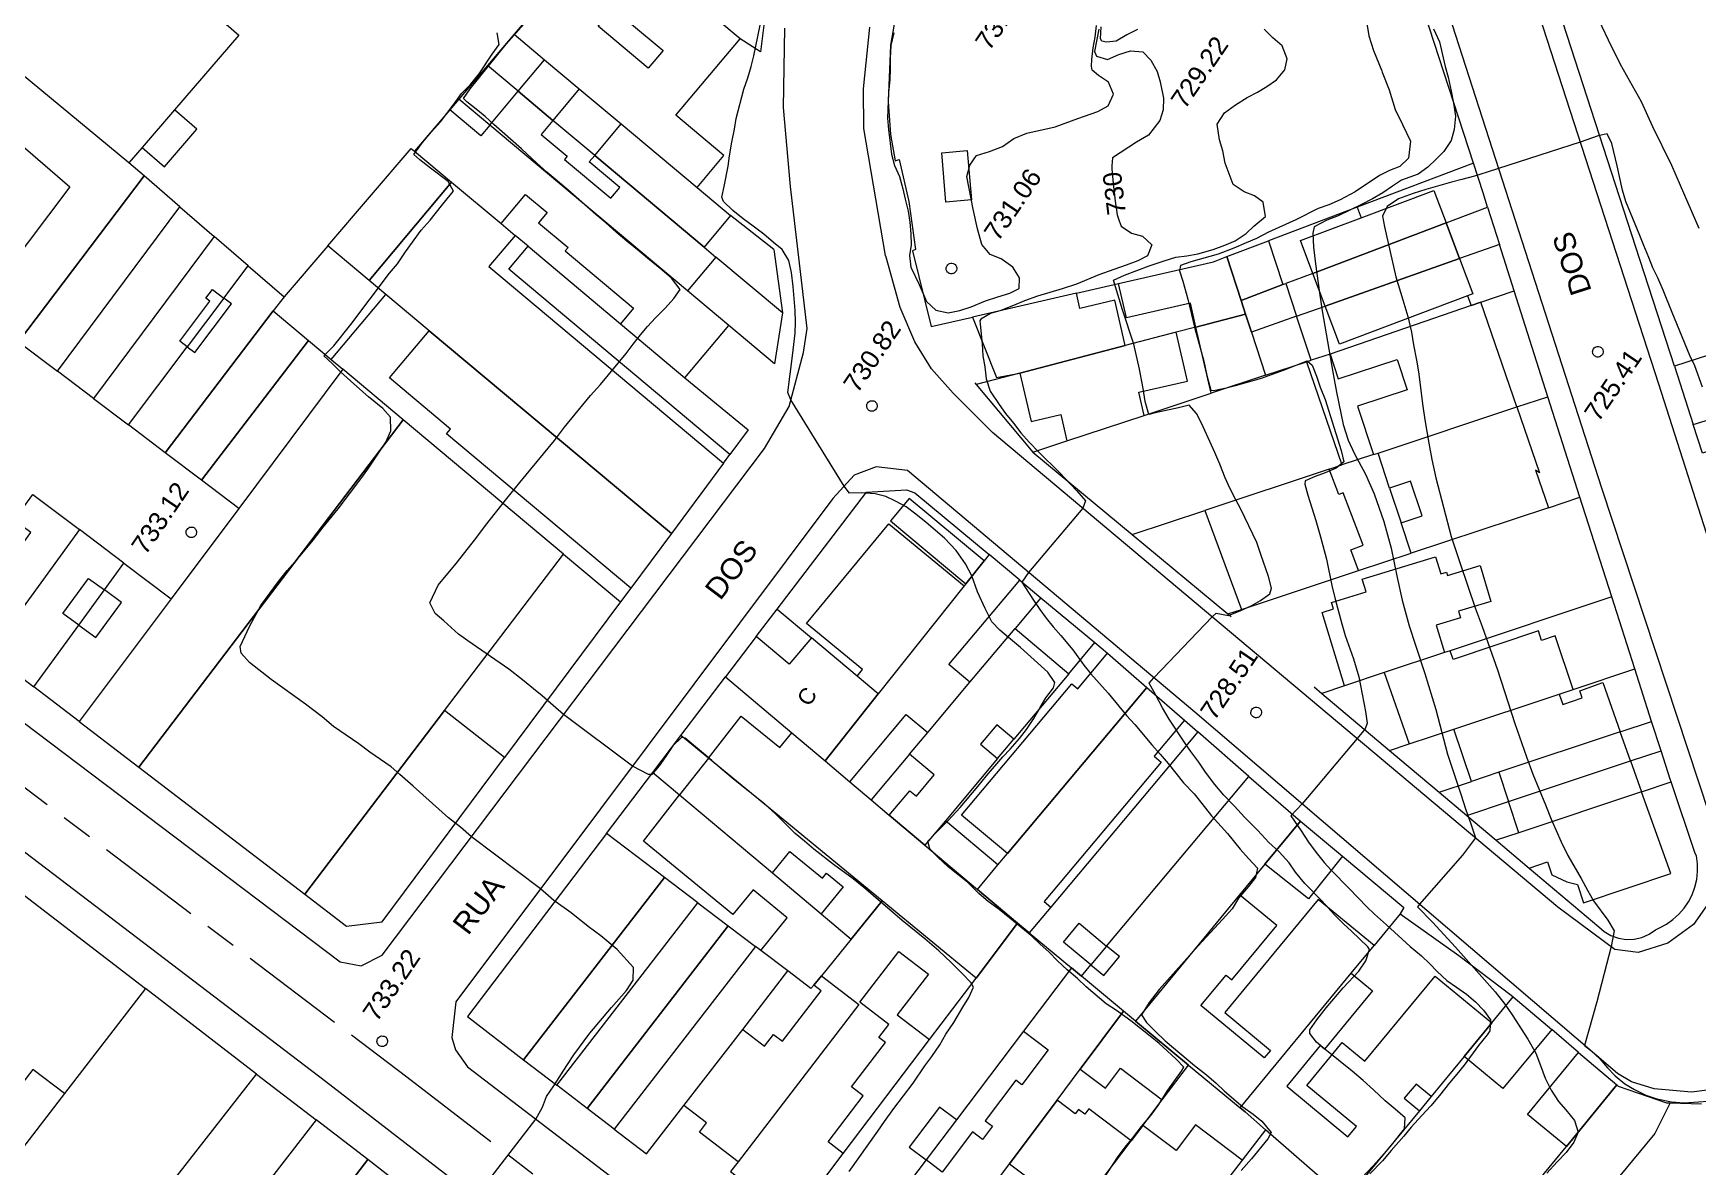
# Model space of a CAD drawing. Header units: metres. Extents: x 7 to 327053, y 40 to 7393807.
# Drawn here: x 326261 to 326418.1, y 7392474.7 to 7392581.7 of the extents above; entities that cross this region are included whole.
import ezdxf
from ezdxf.enums import TextEntityAlignment as Align

# ---------------------------------------------------------------- set-up
doc = ezdxf.new("R2010")
doc.units = ezdxf.units.M
doc.linetypes.add('T09', pattern=[17, 10, -2, 3, -2])
doc.layers.get('0').update_dxf_attribs({"lineweight": 18})
for name, color, linetype, lineweight in [('100_SIST_VIARIO_MEIO_FIO', 1, 'Continuous', 18), ('160_P_SIMP_ASF_TOP', 7, 'Continuous', 18), ('206_MURO_E_MURO_ARRIMO', 7, 'Continuous', 18), ('214_PROJ_BEIRAL_EDIF', 10, 'Continuous', 18), ('228_CONST_FUND_RUINA_E_TOP', 10, 'Continuous', 18), ('508_LM_SETOR_FISCAL', 136, 'T09', 18), ('600_CURVA_MESTRA', 14, 'Continuous', 18), ('602_CURVA_MESTRA_TOP', 24, 'Continuous', 18), ('604_CURVA_INTERM', 7, 'Continuous', 18), ('606_PTO_COTADO', 7, 'Continuous', 18), ('608_PTO_COTADO_INTERVIA', 1, 'Continuous', 18), ('624_SEGM_CURVA_MESTRA', 14, 'Continuous', 18), ('626_SEGM_CURVA_INTERM', 7, 'Continuous', 18)]:
    doc.layers.add(name, color=color, linetype=linetype, lineweight=lineweight)
doc.styles.add('Style-Arial', font='arial.ttf', dxfattribs={"height": 1.75})

# ---------------------------------------------------------------- blocks, each defined once
blk = doc.blocks.new('SP09')
at = {"color": 0, "linetype": 'Continuous'}
blk.add_lwpolyline([(-0.03, -0.51), (-0.14, -0.49), (-0.24, -0.46), (-0.31, -0.42), (-0.35, -0.39), (-0.42, -0.31), (-0.47, -0.24), (-0.51, -0.15), (-0.52, -0.09), (-0.52, 0.03), (-0.51, 0.11), (-0.48, 0.2), (-0.44, 0.27), (-0.4, 0.33), (-0.32, 0.39), (-0.23, 0.44), (-0.15, 0.48), (-0.1, 0.48), (-0.03, 0.48), (0.08, 0.48), (0.19, 0.44), (0.27, 0.4), (0.35, 0.32), (0.41, 0.23), (0.46, 0.11), (0.48, 0.03), (0.48, -0.03), (0.47, -0.08), (0.44, -0.21), (0.38, -0.3), (0.31, -0.38), (0.23, -0.44), (0.1, -0.49), (0.02, -0.51)], close=True, dxfattribs=at)
blk = doc.blocks.new('SP10')
at = {"color": 0, "linetype": 'Continuous'}
blk.add_lwpolyline([(-0.03, -0.51), (-0.14, -0.49), (-0.24, -0.46), (-0.31, -0.42), (-0.35, -0.39), (-0.42, -0.31), (-0.47, -0.24), (-0.51, -0.15), (-0.52, -0.09), (-0.52, 0.03), (-0.51, 0.11), (-0.48, 0.2), (-0.44, 0.27), (-0.4, 0.33), (-0.32, 0.39), (-0.23, 0.44), (-0.15, 0.48), (-0.1, 0.48), (-0.03, 0.48), (0.08, 0.48), (0.19, 0.44), (0.27, 0.4), (0.35, 0.32), (0.41, 0.23), (0.46, 0.11), (0.48, 0.03), (0.48, -0.03), (0.47, -0.08), (0.44, -0.21), (0.38, -0.3), (0.31, -0.38), (0.23, -0.44), (0.1, -0.49), (0.02, -0.51)], close=True, dxfattribs=at)

msp = doc.modelspace()

# ---------------------------------------------------------------- linework, layer by layer
at = {"layer": '100_SIST_VIARIO_MEIO_FIO', "flags": 128}
for points in [[(326270.731, 7392714.366), (326289.707, 7392697.977), (326355.199, 7392642.517), (326360.487, 7392639.902), (326370.175, 7392637.58), (326376.064, 7392635.539), (326379.928, 7392633.24), (326383.471, 7392630.473), (326386.335, 7392627.519), (326388.677, 7392624.594), (326390.414, 7392621.538), (326392.234, 7392617.115), (326414.435, 7392548.619), (326431.699, 7392494.632)], [(326391.2, 7392594.126), (326409.052, 7392538.82), (326420.223, 7392504.972)], [(326180.391, 7392577.835), (326245.743, 7392527.511), (326289.984, 7392494.089), (326291.98, 7392493.705), (326293.952, 7392494.704), (326330.037, 7392542.521), (326332.361, 7392546.5), (326333.727, 7392551.569), (326334.087, 7392553.858), (326332.501, 7392567.231), (326331.828, 7392574.687), (326331.969, 7392582.174)], [(326419.437, 7392500.031), (326417.723, 7392497.598), (326415.323, 7392495.841), (326412.507, 7392494.954), (326410.318, 7392495.257), (326404.934, 7392499.238), (326351.578, 7392544.04), (326347.861, 7392547.738), (326345.824, 7392550.052), (326344.242, 7392552.594), (326342.861, 7392555.814), (326341.526, 7392560.566), (326341.48, 7392560.733), (326339.431, 7392572.721), (326339.407, 7392576.467), (326339.977, 7392582.286)], [(326175.022, 7392569.72), (326211.858, 7392541.307), (326212.128, 7392539.993), (326211.723, 7392538.451), (326179.279, 7392496.436), (326176.94, 7392494.391), (326174.877, 7392494.062), (326168.392, 7392498.615), (326166.547, 7392496.214), (326176.829, 7392489.691), (326214.1, 7392537.16), (326214.752, 7392537.658), (326216.682, 7392537.58), (326288.604, 7392482.804), (326382.906, 7392409.947), (326414.885, 7392384.516), (326453.135, 7392353.816), (326453.983, 7392352.58), (326455.082, 7392349.603), (326454.68, 7392346.912), (326444.199, 7392324.985)], [(326421.26, 7392482.25), (326417.555, 7392481.777), (326414.028, 7392482.091), (326411.884, 7392482.753), (326410.565, 7392483.555), (326370.674, 7392517.625), (326343.535, 7392540.433), (326340.601, 7392540.788), (326338.522, 7392539.992), (326336.49, 7392537.801), (326314.556, 7392508.511), (326300.925, 7392490.314), (326300.528, 7392486.953), (326300.896, 7392485.776), (326302.015, 7392484.176), (326364.835, 7392436.133), (326408.197, 7392402.649), (326441.582, 7392375.844)]]:
    msp.add_lwpolyline(points, dxfattribs=at)
at = {"layer": '206_MURO_E_MURO_ARRIMO'}
for p, q in [((326396.961, 7392569.437), (326389.553, 7392592.201)), ((326412.304, 7392561.514), (326402.975, 7392590.224)), ((326342.91, 7392586.144), (326341.933, 7392580.597)), ((326341.933, 7392580.597), (326341.715, 7392575.271)), ((326341.715, 7392575.271), (326341.948, 7392572.146)), ((326341.948, 7392572.146), (326342.373, 7392569.683)), ((326342.373, 7392569.683), (326342.768, 7392569.788)), ((326342.768, 7392569.788), (326343.682, 7392565.829)), ((326343.682, 7392565.829), (326344.309, 7392561.296)), ((326330.926, 7392561.312), (326331.756, 7392555.325)), ((326344.309, 7392561.296), (326344.019, 7392561.188)), ((326415.924, 7392550.295), (326412.304, 7392561.514)), ((326344.019, 7392561.188), (326345.766, 7392554.023)), ((326403.983, 7392547.406), (326400.804, 7392557.411)), ((326331.756, 7392555.325), (326331.001, 7392550.519)), ((326349.886, 7392548.72), (326350.025, 7392548.554)), ((326350.025, 7392548.554), (326355.388, 7392542.174)), ((326406.997, 7392537.919), (326403.983, 7392547.406)), ((326328.492, 7392544.299), (326326.77, 7392541.965)), ((326355.388, 7392542.174), (326364.748, 7392534.41)), ((326331.253, 7392527.361), (326339.678, 7392538.393)), ((326339.678, 7392538.393), (326343.449, 7392538.625)), ((326343.449, 7392538.625), (326344.252, 7392538.351)), ((326344.252, 7392538.351), (326351.251, 7392532.518)), ((326410.011, 7392528.522), (326406.997, 7392537.919)), ((326364.748, 7392534.41), (326373.782, 7392526.916)), ((326354.139, 7392530.111), (326356.14, 7392528.443)), ((326317.418, 7392529.34), (326316.454, 7392528.046)), ((326356.14, 7392528.443), (326361.231, 7392524.2)), ((326412.19, 7392521.73), (326410.011, 7392528.522)), ((326373.782, 7392526.916), (326374.094, 7392526.657)), ((326361.231, 7392524.2), (326362.434, 7392523.197)), ((326322.153, 7392515.448), (326326.364, 7392520.961)), ((326413.78, 7392516.771), (326412.19, 7392521.73)), ((326381.919, 7392520.016), (326382.645, 7392519.405)), ((326382.645, 7392519.405), (326389.042, 7392514.019)), ((326369.676, 7392516.891), (326370.954, 7392515.779)), ((326414.669, 7392514.002), (326413.78, 7392516.771)), ((326319.509, 7392511.951), (326322.153, 7392515.448)), ((326389.042, 7392514.019), (326393.713, 7392510.086)), ((326415.53, 7392511.317), (326414.669, 7392514.002)), ((326315.146, 7392506.18), (326319.509, 7392511.951)), ((326415.62, 7392511.051), (326415.53, 7392511.317)), ((326417.904, 7392504.29), (326415.62, 7392511.051)), ((326393.713, 7392510.086), (326396.322, 7392507.89)), ((326396.322, 7392507.89), (326399.103, 7392505.549)), ((326384.591, 7392504.042), (326390.386, 7392499.198)), ((326418.006, 7392504.082), (326417.904, 7392504.29)), ((326418.109, 7392503.34), (326418.006, 7392504.082)), ((326418.119, 7392502.591), (326418.109, 7392503.34)), ((326402.209, 7392502.933), (326408.791, 7392497.392)), ((326417.865, 7392501.117), (326418.038, 7392501.846)), ((326418.038, 7392501.846), (326418.119, 7392502.591)), ((326417.258, 7392499.751), (326417.604, 7392500.415)), ((326417.604, 7392500.415), (326417.865, 7392501.117)), ((326390.386, 7392499.198), (326390.053, 7392498.617)), ((326390.053, 7392498.617), (326395.596, 7392494.692)), ((326415.789, 7392498.066), (326416.344, 7392498.568)), ((326416.344, 7392498.568), (326416.836, 7392499.133)), ((326416.836, 7392499.133), (326417.258, 7392499.751)), ((326408.791, 7392497.392), (326409.295, 7392496.951)), ((326409.295, 7392496.951), (326409.937, 7392496.568)), ((326413.54, 7392496.688), (326414.154, 7392497.114)), ((326414.154, 7392497.114), (326414.522, 7392497.274)), ((326414.522, 7392497.274), (326415.179, 7392497.633)), ((326415.179, 7392497.633), (326415.789, 7392498.066)), ((326409.937, 7392496.568), (326410.641, 7392496.312)), ((326410.641, 7392496.312), (326411.379, 7392496.195)), ((326411.379, 7392496.195), (326412.127, 7392496.22)), ((326412.127, 7392496.22), (326412.856, 7392496.387)), ((326412.856, 7392496.387), (326413.54, 7392496.688)), ((326395.596, 7392494.692), (326400.535, 7392490.923)), ((326400.535, 7392490.923), (326400.724, 7392490.762)), ((326282.114, 7392483.494), (326287.732, 7392479.178)), ((326415.525, 7392480.77), (326418.49, 7392480.685))]:
    msp.add_line(p, q, dxfattribs=at)
at = {"layer": '206_MURO_E_MURO_ARRIMO', "flags": 128}
for points in [[(326306.424, 7392581.615), (326303.904, 7392578.66)], [(326303.904, 7392578.66), (326301.2, 7392575.487)], [(326306.799, 7392576.234), (326303.904, 7392578.66)], [(326301.2, 7392575.487), (326300.338, 7392574.477)], [(326304.122, 7392573.039), (326301.2, 7392575.487)], [(326314.024, 7392570.181), (326310.075, 7392573.49)], [(326330.926, 7392561.312), (326326.84, 7392564.509)], [(326385.985, 7392565.284), (326377.611, 7392562.116)], [(326307.726, 7392561.608), (326316.449, 7392554.3)], [(326331.756, 7392555.325), (326325.469, 7392560.592)], [(326381.792, 7392559.049), (326379.243, 7392558.085)], [(326279.01, 7392556.709), (326275.559, 7392552.114)], [(326359.48, 7392557.176), (326363.457, 7392558.09)], [(326380.259, 7392555.012), (326382.96, 7392555.964)], [(326331.001, 7392550.519), (326326.682, 7392554.138)], [(326345.766, 7392554.023), (326349.664, 7392554.919)], [(326370.763, 7392553.976), (326368.914, 7392553.493)], [(326381.199, 7392550.701), (326384.539, 7392540.965)], [(326383.435, 7392551.439), (326381.635, 7392550.845)], [(326322.541, 7392549.196), (326328.492, 7392544.299)], [(326354.162, 7392549.635), (326350.025, 7392548.554)], [(326365.892, 7392545.644), (326372.2, 7392547.728)], [(326401.072, 7392546.442), (326403.983, 7392547.406)], [(326355.388, 7392542.174), (326358.584, 7392543.23)], [(326383.354, 7392540.573), (326384.539, 7392540.965)], [(326387.538, 7392541.959), (326384.539, 7392540.965)], [(326389.048, 7392538.792), (326390.139, 7392535.498)], [(326404.037, 7392536.938), (326406.997, 7392537.919)], [(326364.748, 7392534.41), (326371.616, 7392536.685)], [(326386.126, 7392531.005), (326391.083, 7392532.647)], [(326265.32, 7392525.861), (326267.742, 7392529.182)], [(326356.14, 7392528.443), (326353.696, 7392525.53)], [(326410.011, 7392528.522), (326394.759, 7392523.441)], [(326373.782, 7392526.916), (326375.059, 7392527.339)], [(326358.771, 7392521.27), (326361.231, 7392524.2)], [(326406.363, 7392519.789), (326412.19, 7392521.73)], [(326384.777, 7392520.115), (326382.645, 7392519.405)], [(326410.812, 7392515.782), (326413.78, 7392516.771)], [(326324.75, 7392513.312), (326322.153, 7392515.448)], [(326352.051, 7392513.263), (326353.591, 7392515.097)], [(326389.042, 7392514.019), (326390.907, 7392514.64)], [(326343.745, 7392513.673), (326340.125, 7392509.359)], [(326411.791, 7392513.044), (326414.669, 7392514.002)], [(326319.509, 7392511.951), (326322.033, 7392509.83)], [(326393.713, 7392510.086), (326396.767, 7392511.103)], [(326412.834, 7392510.123), (326415.62, 7392511.051)], [(326396.322, 7392507.89), (326400.273, 7392509.207)], [(326390.053, 7392498.617), (326387.589, 7392495.63)], [(326362.342, 7392495.569), (326360.863, 7392493.807)], [(326348.158, 7392479.165), (326345.294, 7392475.379)], [(326365.76, 7392478.646), (326364.651, 7392477.18)]]:
    msp.add_lwpolyline(points, dxfattribs=at)
at = {"layer": '214_PROJ_BEIRAL_EDIF', "flags": 128}
for points in [[(326330.046, 7392582.976), (326329.67, 7392579.945), (326327.736, 7392581.197), (326321.052, 7392586.798), (326315.096, 7392591.788), (326318.686, 7392595.999), (326328.63, 7392587.667), (326326.905, 7392585.608)], [(326306.424, 7392581.615), (326309.293, 7392579.211), (326312.569, 7392576.466), (326316.518, 7392573.158), (326323.682, 7392567.155), (326326.219, 7392570.184), (326321.689, 7392573.98), (326327.736, 7392581.197), (326321.052, 7392586.798), (326317.505, 7392582.565), (326320.468, 7392580.082), (326319.065, 7392578.408), (326314.341, 7392582.366), (326318.299, 7392587.09), (326314.094, 7392590.613), (326309.701, 7392585.46)], [(326270.055, 7392569.476), (326257.06, 7392580.217), (326229.578, 7392544.142), (326235.262, 7392539.781), (326240.856, 7392547.313), (326239.355, 7392548.607), (326257.964, 7392572.83), (326264.468, 7392567.222), (326240.666, 7392535.635), (326244.435, 7392532.743), (326259.626, 7392552.603), (326271.491, 7392568.238)], [(326309.293, 7392579.211), (326312.569, 7392576.466), (326310.075, 7392573.49), (326306.799, 7392576.234)], [(326314.024, 7392570.181), (326324.347, 7392561.533), (326325.469, 7392560.592), (326322.792, 7392557.397), (326304.122, 7392573.039), (326306.799, 7392576.234), (326310.075, 7392573.49), (326308.964, 7392572.163), (326311.422, 7392570.103), (326311.162, 7392569.793), (326315.534, 7392566.13), (326316.385, 7392567.145), (326313.503, 7392569.559)], [(326274.364, 7392574.474), (326271.293, 7392570.912), (326273.407, 7392569.089), (326276.478, 7392572.651)], [(326300.338, 7392574.477), (326297.017, 7392570.581), (326300.508, 7392567.656), (326305.18, 7392563.742), (326307.493, 7392566.502), (326309.536, 7392564.791), (326308.729, 7392563.827), (326311.503, 7392561.503), (326311.222, 7392561.167), (326317.674, 7392555.762), (326316.449, 7392554.3), (326322.541, 7392549.196), (326326.682, 7392554.138), (326322.792, 7392557.397), (326304.122, 7392573.039), (326303.269, 7392572.021)], [(326316.518, 7392573.158), (326323.682, 7392567.155), (326326.84, 7392564.509), (326324.347, 7392561.533), (326314.024, 7392570.181)], [(326288.831, 7392561.659), (326296.712, 7392570.836), (326297.017, 7392570.581), (326300.508, 7392567.656), (326292.74, 7392558.384)], [(326346.771, 7392570.426), (326349.177, 7392570.636), (326349.582, 7392565.991), (326347.176, 7392565.781)], [(326394.377, 7392563.811), (326398.299, 7392565.295), (326397.871, 7392566.642), (326396.961, 7392569.437), (326385.985, 7392565.284), (326386.356, 7392564.298), (326393.216, 7392566.879)], [(326271.491, 7392568.238), (326259.626, 7392552.603), (326263.323, 7392549.806), (326274.877, 7392565.318)], [(326298.404, 7392553.639), (326294.314, 7392557.066), (326292.74, 7392558.384), (326300.508, 7392567.656), (326305.18, 7392563.742), (326306.507, 7392562.63), (326304.041, 7392559.687), (326326.168, 7392541.148), (326321.257, 7392534.492)], [(326386.356, 7392564.298), (326393.216, 7392566.879), (326394.377, 7392563.811), (326381.792, 7392559.049), (326380.623, 7392562.14)], [(326263.323, 7392549.806), (326274.877, 7392565.318), (326278.105, 7392562.533), (326266.73, 7392547.228)], [(326395.654, 7392560.437), (326394.377, 7392563.811), (326398.299, 7392565.295), (326399.421, 7392561.764)], [(326381.792, 7392559.049), (326394.377, 7392563.811), (326395.654, 7392560.437), (326382.96, 7392555.964)], [(326275.559, 7392552.114), (326274.858, 7392552.641), (326277.695, 7392556.416), (326277.319, 7392556.699), (326277.934, 7392557.518), (326279.01, 7392556.709), (326281.309, 7392559.769), (326278.105, 7392562.533), (326266.73, 7392547.228), (326270.018, 7392544.74)], [(326292.74, 7392558.384), (326288.831, 7392561.659), (326284.703, 7392556.841), (326283.685, 7392555.506), (326286.997, 7392552.727), (326289.16, 7392550.914), (326294.314, 7392557.066)], [(326307.726, 7392561.608), (326306.507, 7392562.63), (326304.041, 7392559.687), (326326.168, 7392541.148), (326326.77, 7392541.965), (326305.911, 7392559.442)], [(326375.039, 7392556.494), (326373.687, 7392560.631), (326377.611, 7392562.116), (326378.976, 7392557.984)], [(326395.654, 7392560.437), (326396.906, 7392557.127), (326396.385, 7392556.929), (326396.732, 7392556.011), (326397.667, 7392556.333), (326400.804, 7392557.411), (326399.421, 7392561.764)], [(326275.559, 7392552.114), (326276.289, 7392551.566), (326279.74, 7392556.16), (326279.01, 7392556.709), (326281.309, 7392559.769), (326284.703, 7392556.841), (326283.685, 7392555.506), (326273.486, 7392542.117), (326270.018, 7392544.74)], [(326363.457, 7392558.09), (326372.412, 7392560.149), (326373.687, 7392560.631), (326375.039, 7392556.494), (326375.461, 7392555.204), (326370.763, 7392553.976), (326370.241, 7392556.248), (326364.2, 7392554.859)], [(326396.385, 7392556.929), (326384.322, 7392552.365), (326382.96, 7392555.964), (326395.654, 7392560.437), (326396.906, 7392557.127)], [(326354.162, 7392549.635), (326364.088, 7392552.231), (326363.105, 7392556.507), (326359.808, 7392555.749), (326359.48, 7392557.176), (326349.664, 7392554.919), (326351.936, 7392549.233)], [(326378.976, 7392557.984), (326379.243, 7392558.085), (326380.259, 7392555.012), (326376.013, 7392553.515), (326375.461, 7392555.204), (326375.039, 7392556.494)], [(326273.486, 7392542.117), (326283.685, 7392555.506), (326286.997, 7392552.727), (326276.895, 7392539.537)], [(326372.2, 7392547.728), (326370.763, 7392553.976), (326375.461, 7392555.204), (326376.013, 7392553.515), (326377.349, 7392549.429)], [(326381.635, 7392550.845), (326380.259, 7392555.012), (326376.013, 7392553.515), (326377.349, 7392549.429), (326381.199, 7392550.701)], [(326397.667, 7392556.333), (326396.732, 7392556.011), (326383.435, 7392551.439), (326384.208, 7392549.098), (326389.764, 7392550.933), (326390.711, 7392548.069), (326386.03, 7392546.522), (326387.538, 7392541.959), (326387.953, 7392542.096), (326401.072, 7392546.442)], [(326429.225, 7392548.323), (326436.62, 7392550.593), (326435.098, 7392555.307), (326425.924, 7392552.346), (326425.58, 7392553.412), (326415.924, 7392550.295), (326417.702, 7392544.785)], [(326298.404, 7392553.639), (326321.257, 7392534.492), (326317.418, 7392529.34), (326300.035, 7392543.903), (326300.42, 7392544.362), (326294.668, 7392549.181)], [(326368.914, 7392553.493), (326364.088, 7392552.231), (326354.162, 7392549.635), (326355.211, 7392545.072), (326358.012, 7392545.716), (326358.584, 7392543.23), (326365.892, 7392545.644), (326365.388, 7392547.837), (326369.972, 7392548.891)], [(326289.16, 7392550.914), (326290.249, 7392550.002), (326280.426, 7392536.866), (326276.895, 7392539.537), (326286.997, 7392552.727)], [(326429.225, 7392548.323), (326430.026, 7392545.84), (326438.614, 7392548.612), (326437.852, 7392550.971), (326440.856, 7392551.893), (326441.823, 7392548.919), (326442.769, 7392546.009), (326422.981, 7392539.934), (326421.935, 7392543.177), (326418.571, 7392542.091), (326417.702, 7392544.785)], [(326270.979, 7392512.456), (326295.946, 7392545.229), (326290.249, 7392550.002), (326280.426, 7392536.866), (326274.053, 7392528.338), (326265.351, 7392516.757)], [(326390.139, 7392535.498), (326392.119, 7392536.154), (326391.028, 7392539.448), (326389.048, 7392538.792), (326387.953, 7392542.096), (326401.072, 7392546.442), (326403.207, 7392540.237), (326402.817, 7392540.483), (326404.037, 7392536.938), (326391.083, 7392532.647)], [(326311.087, 7392532.544), (326295.946, 7392545.229), (326270.979, 7392512.456), (326286.655, 7392500.474), (326299.845, 7392517.787)], [(326386.126, 7392531.005), (326385.388, 7392532.955), (326386.545, 7392533.393), (326384.676, 7392538.333), (326384.261, 7392538.176), (326383.354, 7392540.573), (326371.616, 7392536.685), (326375.059, 7392527.339)], [(326259.235, 7392535.758), (326260.996, 7392538.172), (326265.387, 7392534.864), (326256.895, 7392523.22), (326252.526, 7392526.559), (326256.824, 7392532.452), (326258.402, 7392531.301), (326260.813, 7392534.607)], [(326349.059, 7392529.76), (326350.775, 7392531.918), (326343.692, 7392537.805), (326341.931, 7392535.686)], [(326267.742, 7392529.182), (326269.582, 7392531.705), (326265.387, 7392534.864), (326256.895, 7392523.22), (326261.068, 7392520.031), (326265.32, 7392525.861), (326263.831, 7392526.947), (326266.253, 7392530.268)], [(326340.789, 7392519.358), (326338.785, 7392521.04), (326339.293, 7392521.654), (326334.005, 7392526.022), (326341.773, 7392535.426), (326348.89, 7392529.547)], [(326267.742, 7392529.182), (326269.582, 7392531.705), (326274.053, 7392528.338), (326265.351, 7392516.757), (326261.068, 7392520.031), (326265.32, 7392525.861), (326266.941, 7392524.678), (326269.364, 7392528)], [(326311.087, 7392532.544), (326316.454, 7392528.046), (326305.505, 7392513.35), (326299.845, 7392517.787)], [(326350.775, 7392531.918), (326349.059, 7392529.76), (326348.89, 7392529.547), (326340.789, 7392519.358), (326335.763, 7392513.037), (326338.091, 7392511.074), (326343.422, 7392517.427), (326345.46, 7392515.716), (326349.439, 7392520.458), (326347.444, 7392522.133), (326354.139, 7392530.111), (326351.251, 7392532.518)], [(326394.217, 7392523.26), (326388.537, 7392521.368), (326384.777, 7392520.115), (326382.673, 7392527.057), (326383.749, 7392527.383), (326383.566, 7392527.987), (326386.845, 7392528.981), (326386.473, 7392530.206), (326393.39, 7392532.303), (326393.877, 7392530.694), (326394.413, 7392530.857), (326394.511, 7392530.534), (326397.586, 7392531.467), (326398.61, 7392528.087), (326395.561, 7392527.163), (326395.748, 7392526.543), (326393.434, 7392525.842)], [(326334.485, 7392524.648), (326332.383, 7392522.155), (326329.276, 7392524.774), (326331.253, 7392527.361)], [(326352.051, 7392513.263), (326347.116, 7392507.381), (326345.191, 7392505.088), (326341.825, 7392507.926), (326343.76, 7392510.231), (326344.379, 7392509.712), (326346.067, 7392511.724), (326343.745, 7392513.673), (326345.46, 7392515.716), (326349.439, 7392520.458), (326353.696, 7392525.53), (326358.771, 7392521.27), (326353.591, 7392515.097), (326351.967, 7392516.46), (326350.427, 7392514.626)], [(326394.759, 7392523.441), (326394.217, 7392523.26), (326388.537, 7392521.368), (326390.907, 7392514.64), (326395.121, 7392516.044), (326405.057, 7392519.354), (326406.363, 7392519.789), (326404.678, 7392524.847), (326403.389, 7392524.418), (326403.094, 7392525.302), (326395.034, 7392522.617)], [(326352.979, 7392504.306), (326348.656, 7392507.934), (326359.053, 7392520.324), (326359.623, 7392519.846), (326362.434, 7392523.197), (326366.131, 7392519.978)], [(326352.07, 7392503.223), (326352.979, 7392504.306), (326366.131, 7392519.978), (326369.676, 7392516.891), (326366.818, 7392513.486), (326367.485, 7392512.925), (326356.441, 7392499.765), (326357.071, 7392499.237), (326355.032, 7392496.807), (326353.93, 7392497.721), (326350.136, 7392500.919)], [(326410.812, 7392515.782), (326399.354, 7392511.965), (326396.767, 7392511.103), (326395.121, 7392516.044), (326405.057, 7392519.354), (326405.386, 7392518.368), (326407.229, 7392518.982), (326407.004, 7392519.657), (326409.164, 7392520.428)], [(326286.655, 7392500.474), (326290.607, 7392497.454), (326293.959, 7392497.854), (326305.505, 7392513.35), (326299.845, 7392517.787)], [(326340.125, 7392509.359), (326341.825, 7392507.926), (326345.191, 7392505.088), (326350.136, 7392500.919), (326353.93, 7392497.721), (326350.012, 7392492.542), (326341.151, 7392499.827), (326324.75, 7392513.312), (326327.839, 7392517.269), (326331.505, 7392514.3), (326332.625, 7392515.683), (326335.763, 7392513.037), (326338.091, 7392511.074)], [(326360.863, 7392493.807), (326358.27, 7392495.945), (326359.734, 7392497.719), (326362.342, 7392495.569), (326375.777, 7392511.578), (326370.954, 7392515.779), (326357.071, 7392499.237), (326355.032, 7392496.807), (326359.01, 7392493.508), (326359.955, 7392492.725)], [(326410.812, 7392515.782), (326399.354, 7392511.965), (326400.273, 7392509.207), (326411.791, 7392513.044)], [(326335.391, 7392498.603), (326338.222, 7392496.223), (326341.151, 7392499.827), (326324.75, 7392513.312), (326322.033, 7392509.83), (326330.793, 7392502.467), (326332.433, 7392504.491), (326335.535, 7392501.979), (326335.902, 7392502.432), (326337.466, 7392501.165)], [(326412.834, 7392510.123), (326401.253, 7392506.265), (326400.273, 7392509.207), (326411.791, 7392513.044)], [(326360.863, 7392493.807), (326362.082, 7392492.801), (326363.545, 7392494.576), (326362.342, 7392495.569), (326375.777, 7392511.578), (326380.624, 7392507.358), (326377.267, 7392503.286), (326374.885, 7392500.398), (326365.065, 7392488.489), (326363.939, 7392489.422), (326359.955, 7392492.725)], [(326332.252, 7392493.216), (326329.698, 7392495.152), (326332.202, 7392498.244), (326328.965, 7392500.866), (326327.074, 7392498.532), (326318.62, 7392505.458), (326322.033, 7392509.83), (326330.793, 7392502.467), (326335.391, 7392498.603), (326338.222, 7392496.223), (326335.416, 7392492.77), (326334.693, 7392491.881), (326334.434, 7392491.562)], [(326412.834, 7392510.123), (326401.253, 7392506.265), (326399.103, 7392505.549), (326402.209, 7392502.933), (326403.94, 7392503.51), (326404.35, 7392502.279), (326405.761, 7392501.628), (326406.776, 7392501.387), (326407.351, 7392499.662), (326415.592, 7392502.407)], [(326345.191, 7392505.088), (326350.136, 7392500.919), (326352.07, 7392503.223), (326347.116, 7392507.381)], [(326377.267, 7392503.286), (326380.624, 7392507.358), (326384.591, 7392504.042), (326381.401, 7392500.013)], [(326315.146, 7392506.18), (326302.004, 7392488.908), (326307.302, 7392484.847), (326320.597, 7392502.049)], [(326310.457, 7392482.429), (326323.765, 7392499.648), (326320.597, 7392502.049), (326307.302, 7392484.847)], [(326263.977, 7392481.641), (326260.998, 7392483.928), (326258.188, 7392480.27), (326254.005, 7392483.483), (326232.126, 7392455), (326226.002, 7392458.557), (326258.97, 7392501.272), (326271.612, 7392491.561)], [(326385.422, 7392493.002), (326387.589, 7392495.63), (326382.32, 7392499.975), (326373.504, 7392489.284), (326377.817, 7392485.727), (326377.224, 7392485.007), (326371.235, 7392489.945), (326373.609, 7392492.824), (326374.156, 7392492.373), (326378.39, 7392497.508), (326374.885, 7392500.398), (326365.065, 7392488.489), (326370.068, 7392484.34), (326374.945, 7392480.297)], [(326310.457, 7392482.429), (326323.765, 7392499.648), (326326.618, 7392497.486), (326313.298, 7392480.251)], [(326345.626, 7392486.745), (326350.012, 7392492.542), (326341.151, 7392499.827), (326338.222, 7392496.223), (326335.416, 7392492.77), (326338.966, 7392490.039), (326327.56, 7392475.206), (326326.853, 7392474.286), (326331.179, 7392470.96), (326331.554, 7392471.448), (326333.134, 7392470.233), (326333.763, 7392471.065), (326337.485, 7392475.985), (326336.041, 7392477.095), (326339.372, 7392481.428), (326338.254, 7392482.288), (326341.465, 7392486.464), (326340.847, 7392486.939), (326341.793, 7392488.169), (326339.057, 7392490.273), (326342.734, 7392495.054), (326345.515, 7392492.916), (326342.575, 7392489.091)], [(326313.298, 7392480.251), (326326.618, 7392497.486), (326329.193, 7392495.534), (326315.863, 7392478.285)], [(326333.763, 7392471.065), (326337.485, 7392475.985), (326345.626, 7392486.745), (326350.012, 7392492.542), (326353.93, 7392497.721), (326355.032, 7392496.807), (326359.01, 7392493.508), (326354.502, 7392487.55), (326348.158, 7392479.165), (326346.564, 7392480.371), (326343.7, 7392476.585), (326345.294, 7392475.379), (326339.021, 7392467.087)], [(326332.252, 7392493.216), (326329.698, 7392495.152), (326329.193, 7392495.534), (326315.863, 7392478.285), (326318.908, 7392475.95), (326322.447, 7392480.529), (326327.988, 7392487.699)], [(326334.693, 7392491.881), (326335.416, 7392492.77), (326338.966, 7392490.039), (326327.56, 7392475.206), (326323.9, 7392478.02), (326324.573, 7392478.895), (326322.447, 7392480.529), (326327.988, 7392487.699), (326330.036, 7392486.125), (326330.889, 7392487.234), (326331.734, 7392486.584), (326335.393, 7392491.343)], [(326354.502, 7392487.55), (326356.834, 7392485.785), (326354.336, 7392482.483), (326353.778, 7392482.906), (326350.886, 7392479.083), (326351.557, 7392478.575), (326350.614, 7392477.329), (326349.681, 7392478.035), (326346.806, 7392474.235), (326345.294, 7392475.379), (326339.021, 7392467.087), (326344.272, 7392463.114), (326347.244, 7392467.089), (326350.185, 7392471.022), (326353.17, 7392475.016), (326357.673, 7392481.04), (326359.855, 7392483.958), (326363.939, 7392489.422), (326359.955, 7392492.725), (326359.01, 7392493.508)], [(326374.945, 7392480.297), (326385.422, 7392493.002), (326387.423, 7392491.352), (326382.889, 7392485.853), (326382.5, 7392486.174), (326379.334, 7392482.334), (326385.115, 7392477.567), (326385.912, 7392478.534), (326381.223, 7392482.4), (326384.573, 7392486.464), (326386.719, 7392484.695), (326393.349, 7392492.735), (326398.707, 7392488.316), (326396.086, 7392485.138), (326392.977, 7392481.367), (326391.543, 7392482.55), (326390.435, 7392481.205), (326391.868, 7392480.023), (326384.93, 7392471.608), (326384.173, 7392472.269), (326377.345, 7392478.224), (326375.413, 7392479.909)], [(326263.977, 7392481.641), (326239.969, 7392450.444), (326233.337, 7392441.827), (326244.571, 7392435.502), (326251.081, 7392443.824), (326282.114, 7392483.494), (326271.612, 7392491.561)], [(326396.086, 7392485.138), (326398.707, 7392488.316), (326400.724, 7392490.762), (326404.345, 7392487.69), (326399.75, 7392482.117)], [(326367.596, 7392481.072), (326370.068, 7392484.34), (326365.065, 7392488.489), (326363.939, 7392489.422), (326359.855, 7392483.958), (326362.229, 7392482.162), (326363.658, 7392484.052)], [(326405.734, 7392476.666), (326402.073, 7392479.684), (326406.892, 7392485.528), (326404.345, 7392487.69), (326399.75, 7392482.117), (326396.086, 7392485.138), (326392.977, 7392481.367), (326391.868, 7392480.023), (326384.93, 7392471.608), (326390.194, 7392467.018), (326394.605, 7392463.17)], [(326365.76, 7392478.646), (326367.596, 7392481.072), (326370.068, 7392484.34), (326374.945, 7392480.297), (326375.413, 7392479.909), (326377.345, 7392478.224), (326375.135, 7392475.364), (326370.736, 7392478.692), (326368.902, 7392476.268)], [(326405.734, 7392476.666), (326402.073, 7392479.684), (326406.892, 7392485.528), (326410.51, 7392482.458)], [(326412.729, 7392449.198), (326402.726, 7392457.844), (326398.911, 7392461.142), (326397.009, 7392462.785), (326396.217, 7392461.764), (326394.605, 7392463.17), (326405.734, 7392476.666), (326410.51, 7392482.458), (326410.633, 7392482.353), (326415.171, 7392480.78), (326415.525, 7392480.77), (326414.068, 7392477.888), (326402.354, 7392463.679), (326412.708, 7392454.424), (326415.39, 7392457.235), (326417.927, 7392454.815)], [(326349.375, 7392456.989), (326364.651, 7392477.18), (326360.648, 7392480.209), (326360.274, 7392479.715), (326359.687, 7392480.159), (326359.378, 7392479.751), (326357.673, 7392481.04), (326353.17, 7392475.016), (326354.8, 7392473.783), (326352.736, 7392471.054), (326352.172, 7392471.481), (326351.228, 7392470.233), (326350.185, 7392471.022), (326347.244, 7392467.089), (326348.364, 7392466.241), (326344.281, 7392460.843)], [(326270.99, 7392457.556), (326273.214, 7392455.833), (326268.544, 7392449.801), (326271.313, 7392447.657), (326292.606, 7392475.412), (326287.732, 7392479.178)], [(326379.971, 7392466.832), (326381.757, 7392469.143), (326384.173, 7392472.269), (326377.345, 7392478.224), (326375.135, 7392475.364), (326368.384, 7392466.629), (326369.963, 7392465.408), (326364.967, 7392458.944), (326364.09, 7392459.622), (326358.403, 7392452.264), (326364.858, 7392447.276), (326366.294, 7392449.135), (326369.059, 7392452.712), (326375.919, 7392461.589), (326373.88, 7392463.166), (326377.932, 7392468.408)], [(326262.965, 7392436.776), (326273.1, 7392430.803), (326278.855, 7392438.371), (326287.944, 7392450.322), (326287.159, 7392450.919), (326293.531, 7392459.297), (326294.317, 7392458.7), (326297.174, 7392462.457), (326298.763, 7392464.547), (326295.112, 7392467.323), (326295.688, 7392468.08), (326292.672, 7392470.374), (326295.061, 7392473.515), (326292.606, 7392475.412), (326271.313, 7392447.657), (326267.838, 7392443.128)]]:
    msp.add_lwpolyline(points, close=True, dxfattribs=at)
msp.add_lwpolyline([(326278.034, 7392583.589), (326280.437, 7392581.518), (326274.364, 7392574.474), (326271.293, 7392570.912), (326270.055, 7392569.476), (326257.06, 7392580.217), (326253.966, 7392582.773)], dxfattribs=at)
at = {"layer": '228_CONST_FUND_RUINA_E_TOP', "flags": 128}
msp.add_lwpolyline([(326338.785, 7392521.04), (326334.485, 7392524.648), (326332.383, 7392522.155), (326329.276, 7392524.774), (326326.364, 7392520.961), (326332.625, 7392515.683), (326335.763, 7392513.037), (326340.789, 7392519.358)], close=True, dxfattribs=at)
at = {"layer": '508_LM_SETOR_FISCAL'}
msp.add_lwpolyline([(326177.681, 7392573.74), (326213.596, 7392545.797), (326216.905, 7392543.293), (326240.821, 7392525.201), (326292.769, 7392485.901), (326296.303, 7392483.227), (326362.025, 7392432.669), (326377.121, 7392420.529), (326448.736, 7392362.939), (326464.125, 7392350.513), (326467.673, 7392356.148), (326471.661, 7392361.206), (326475.524, 7392366.069), (326483.079, 7392374.858), (326518.647, 7392446.819), (326545.893, 7392501.662), (326564.246, 7392538.336)], dxfattribs=at)
at = {"layer": '600_CURVA_MESTRA', "elevation": 730}
for points in [[(326361.594, 7392582.098), (326361.188, 7392579.989), (326361.395, 7392579.553), (326362.43, 7392579.245), (326363.501, 7392579.707), (326364.594, 7392580.049), (326365.741, 7392579.947), (326366.527, 7392579.163), (326367.104, 7392578.09), (326367.406, 7392577.129), (326367.701, 7392575.576), (326367.674, 7392574.471), (326367.375, 7392573.465), (326366.3, 7392572.095), (326365.151, 7392571.416), (326362.904, 7392569.938), (326362.843, 7392569.206)], [(326363.535, 7392564.003), (326363.696, 7392563.512), (326364.688, 7392562.848), (326365.728, 7392562.572), (326366.594, 7392561.729), (326366.197, 7392560.712), (326365.292, 7392560.22), (326364.18, 7392559.838), (326363.014, 7392559.402), (326361.598, 7392558.908), (326359.489, 7392558.043), (326358.132, 7392557.589), (326356.969, 7392557.228), (326355.809, 7392556.903), (326354.59, 7392556.45), (326353.545, 7392556.016), (326352.356, 7392555.559), (326351.376, 7392555.26), (326350.465, 7392554.74), (326350.364, 7392554.582), (326350.594, 7392552.392), (326350.665, 7392551.278), (326350.858, 7392550.214), (326350.969, 7392549.101), (326351.359, 7392547.93), (326352.186, 7392546.663), (326352.794, 7392545.817), (326353.546, 7392544.915), (326354.243, 7392544.004), (326355.042, 7392543.109), (326355.946, 7392542.182), (326357.865, 7392540.292), (326359.534, 7392538.535), (326360.335, 7392537.591), (326360.078, 7392536.902), (326354.971, 7392530.822), (326354.348, 7392529.895), (326355.45, 7392528.204), (326356.046, 7392527.326), (326356.639, 7392526.498), (326357.306, 7392525.678), (326358.032, 7392524.881), (326359.146, 7392523.521), (326360.196, 7392522.071), (326360.847, 7392521.265), (326362.488, 7392519.446), (326364.206, 7392517.329), (326364.988, 7392516.485), (326366.614, 7392514.555), (326367.393, 7392513.683), (326368.135, 7392512.795), (326369.606, 7392510.977), (326370.592, 7392509.927), (326371.326, 7392509.035), (326372.23, 7392507.859), (326373.734, 7392506.183), (326374.954, 7392504.714), (326375.734, 7392503.827), (326376.591, 7392502.914), (326376.385, 7392502.039), (326375.722, 7392501.173), (326374.8, 7392500.073), (326374.177, 7392499.073), (326373.291, 7392498.074), (326370.983, 7392495.585), (326367.309, 7392491.467), (326366.348, 7392490.237), (326365.646, 7392489.072), (326366.106, 7392488.357), (326366.907, 7392487.534), (326367.862, 7392486.64), (326370.645, 7392484.308), (326371.759, 7392483.43), (326372.674, 7392482.644), (326373.432, 7392481.892), (326374.342, 7392481.105), (326375.209, 7392480.402), (326376.175, 7392479.703), (326376.975, 7392479.04), (326377.877, 7392477.961), (326377.541, 7392477.362), (326376.011, 7392475.49), (326375.05, 7392474.39)]]:
    msp.add_lwpolyline(points, dxfattribs=at)
at = {"layer": '604_CURVA_INTERM'}
for points, elevation in [([(326338.033, 7392474.299), (326340.747, 7392478.111), (326341.362, 7392479.018), (326342.245, 7392480.232), (326344.079, 7392482.626), (326345.189, 7392484.255), (326345.846, 7392485.135), (326346.581, 7392486.258), (326347.149, 7392487.247), (326347.904, 7392488.352), (326348.754, 7392489.789), (326349.336, 7392490.729), (326349.761, 7392491.684), (326349.524, 7392492.121), (326348.735, 7392492.952), (326347.668, 7392494.009), (326346.487, 7392495.131), (326345.185, 7392496.247), (326343.054, 7392497.969), (326340.294, 7392500.327), (326339.437, 7392501.079), (326338.402, 7392501.926), (326336.554, 7392503.267), (326334.689, 7392504.713), (326333.83, 7392505.472), (326332.957, 7392506.183), (326331.078, 7392508.04), (326330.076, 7392508.952), (326328.663, 7392510.095), (326327.269, 7392511.192), (326325.917, 7392512.333), (326325.086, 7392513.08), (326322.555, 7392515.188), (326322.213, 7392515.24), (326321.407, 7392514.458), (326320.718, 7392513.418), (326320.101, 7392512.571), (326319.429, 7392511.77), (326319.113, 7392511.772), (326317.573, 7392512.542), (326311.091, 7392517.415), (326310.093, 7392518.259), (326309.055, 7392519.184), (326308.23, 7392519.833), (326307.215, 7392520.691), (326305.91, 7392521.689), (326302.046, 7392524.363), (326301.161, 7392524.996), (326299.796, 7392526.27), (326298.961, 7392526.948), (326298.448, 7392527.952), (326299.257, 7392529.611), (326300.953, 7392531.675), (326302.791, 7392534.019), (326303.721, 7392535.257), (326305.719, 7392537.791), (326306.952, 7392539.311), (326310.226, 7392543.288), (326311.185, 7392544.54), (326313.631, 7392547.53), (326314.574, 7392548.572), (326316.983, 7392551.501), (326317.653, 7392552.379), (326318.346, 7392553.251), (326319.002, 7392554.028), (326319.76, 7392554.853), (326320.657, 7392555.775), (326321.492, 7392556.683), (326322.075, 7392557.533), (326321.279, 7392558.584), (326320.354, 7392559.395), (326319.2, 7392560.317), (326318.226, 7392561.145), (326317.055, 7392562.094), (326316.052, 7392562.936), (326315.069, 7392563.821), (326314.141, 7392564.602), (326311.493, 7392566.944), (326309.518, 7392568.604), (326308.559, 7392569.437), (326307.125, 7392570.797), (326304.512, 7392573.107), (326303.698, 7392573.852), (326302.821, 7392574.558), (326301.949, 7392575.229), (326301.653, 7392575.546), (326302.252, 7392576.464), (326305.66, 7392580.671), (326308.963, 7392584.414)], 732), ([(326388.359, 7392578.042), (326389.004, 7392576.356), (326389.571, 7392574.51), (326390.274, 7392573.085), (326391.015, 7392571.516), (326390.842, 7392569.93), (326390, 7392569.135), (326389.031, 7392568.77), (326388.104, 7392568.282), (326385.805, 7392566.738), (326384.368, 7392565.981), (326383.321, 7392565.526), (326382.31, 7392565.186), (326380.189, 7392564.094), (326377.607, 7392562.924), (326376.496, 7392562.352), (326375.506, 7392561.944), (326374.356, 7392561.441), (326372.86, 7392560.863), (326370.282, 7392560.153), (326369.308, 7392559.789), (326369.228, 7392559.29), (326369.536, 7392558.325), (326370.005, 7392556.613), (326370.673, 7392553.851), (326371.503, 7392550.753), (326371.806, 7392549.41), (326372.163, 7392548.032), (326372.439, 7392547.993), (326373.509, 7392548.221), (326374.634, 7392548.495), (326375.727, 7392548.799), (326376.943, 7392549.174), (326379.036, 7392549.915), (326381.27, 7392550.784), (326381.754, 7392550.389), (326382.137, 7392549.363), (326382.497, 7392548.317), (326382.959, 7392547.146), (326384.468, 7392542.321), (326384.742, 7392541.274), (326383.993, 7392540.669), (326382.971, 7392540.227), (326382.03, 7392539.888), (326381.067, 7392539.464), (326381.061, 7392539.169), (326381.333, 7392538.124), (326382.075, 7392535.72), (326382.512, 7392534.194), (326383.091, 7392532.064), (326383.604, 7392529.609), (326383.906, 7392528.313), (326384.547, 7392525.961), (326384.868, 7392524.874), (326385.625, 7392522.676), (326386.133, 7392520.986), (326386.767, 7392517.698), (326386.926, 7392516.587), (326386.731, 7392516.064), (326385.993, 7392515.143), (326380.783, 7392508.991), (326379.732, 7392507.861), (326380.056, 7392507.355), (326380.703, 7392506.431), (326381.388, 7392505.386), (326382.128, 7392504.382), (326382.869, 7392503.461), (326383.538, 7392502.718), (326385.24, 7392500.998), (326386.889, 7392499.274), (326387.63, 7392498.574), (326388.767, 7392497.562), (326390.992, 7392495.523), (326392.045, 7392494.647), (326392.83, 7392493.887), (326393.529, 7392493.156), (326394.435, 7392492.321), (326395.367, 7392491.689), (326396.292, 7392491.023), (326397.152, 7392490.295), (326397.902, 7392489.512), (326398.58, 7392488.612), (326398.494, 7392487.583), (326398.243, 7392487.183), (326397.433, 7392486.184), (326396.088, 7392484.341), (326395.401, 7392483.47), (326394.7, 7392482.647), (326393.743, 7392481.46), (326392.933, 7392480.506), (326392.079, 7392479.589), (326391.076, 7392478.47), (326390.38, 7392477.624), (326389.191, 7392476.264), (326388.38, 7392475.292), (326387.197, 7392474.06)], 728)]:
    msp.add_lwpolyline(points, dxfattribs=dict(at, elevation=elevation))
at = {"layer": '604_CURVA_INTERM', "flags": 128}
for points, elevation in [([(326361.947, 7392473.446), (326363.429, 7392475.7), (326364.094, 7392476.598), (326364.81, 7392477.472), (326365.638, 7392478.538), (326366.507, 7392479.588), (326367.202, 7392480.528), (326368.114, 7392481.96), (326369.42, 7392483.769), (326369.62, 7392484.129), (326368.888, 7392484.888), (326368.046, 7392485.691), (326367.283, 7392486.368), (326366.447, 7392487.075), (326364.637, 7392488.502), (326363.28, 7392489.491), (326362.303, 7392490.125), (326360.422, 7392491.713), (326359.598, 7392492.495), (326358.625, 7392493.319), (326357.698, 7392494.178), (326356.912, 7392494.99), (326356.075, 7392495.749), (326355.285, 7392496.504), (326353.211, 7392498.2), (326352.187, 7392499.004), (326351.172, 7392499.769), (326350.304, 7392500.502), (326349.221, 7392501.591), (326347.395, 7392503.055), (326346.433, 7392503.926), (326345.648, 7392504.747), (326345.477, 7392505.474), (326346.22, 7392506.246), (326347.388, 7392507.408), (326348.507, 7392508.649), (326350.182, 7392510.641), (326350.997, 7392511.634), (326352.542, 7392513.431), (326353.241, 7392514.164), (326354.124, 7392515.169), (326354.787, 7392515.99), (326355.482, 7392517.045), (326356.056, 7392518.084), (326356.605, 7392518.977), (326357.327, 7392519.945), (326357.459, 7392520.449), (326356.78, 7392521.429), (326354.224, 7392523.736), (326353.083, 7392524.681), (326352.26, 7392525.393), (326351.5, 7392526.159), (326350.879, 7392527.418), (326350.16, 7392529.003), (326349.611, 7392530.52), (326349.023, 7392531.649), (326348.149, 7392532.891), (326347.037, 7392534.07), (326345.312, 7392535.536), (326344.345, 7392536.32), (326343.404, 7392537.022), (326342.407, 7392537.566), (326341.495, 7392537.979), (326340.49, 7392538.248), (326339.203, 7392538.324), (326338.068, 7392538.298), (326337.568, 7392538.963), (326332.531, 7392547.129), (326332.249, 7392547.803), (326332.683, 7392551.256), (326332.938, 7392553.418), (326332.963, 7392554.434), (326332.957, 7392555.545), (326332.747, 7392557.813), (326332.594, 7392559.141), (326332.348, 7392560.253), (326331.713, 7392561.291), (326330.886, 7392561.971), (326329.997, 7392562.742), (326328.982, 7392563.509), (326328.043, 7392564.187), (326327.055, 7392564.987), (326326.163, 7392565.838), (326326.011, 7392566.245), (326326.256, 7392567.242), (326326.604, 7392569.155), (326326.733, 7392570.149), (326326.962, 7392571.436), (326327.216, 7392572.643), (326327.381, 7392573.676), (326328.103, 7392576.439), (326328.46, 7392577.505), (326328.789, 7392578.58), (326329.038, 7392579.563), (326329.822, 7392583.372)], 731), ([(326418.267, 7392563.293), (326416.923, 7392566.405), (326415.675, 7392569.242), (326413.895, 7392572.869), (326412.816, 7392575.239), (326410.851, 7392578.75), (326409.712, 7392581.058), (326408.52, 7392583.563)], 727), ([(326302.785, 7392471.848), (326308.469, 7392479.241), (326309.091, 7392480.356), (326309.467, 7392481.37), (326310.16, 7392482.374), (326311.387, 7392484.301), (326312.066, 7392485.307), (326313.561, 7392487.358), (326315.594, 7392489.772), (326317.011, 7392491.361), (326317.65, 7392492.346), (326317.691, 7392493.547), (326316.147, 7392495.243), (326314.592, 7392496.523), (326313.41, 7392497.405), (326311.786, 7392498.693), (326310.161, 7392499.877), (326308.903, 7392500.966), (326302.379, 7392505.871), (326301.354, 7392506.782), (326300.224, 7392507.67), (326296.898, 7392510.658), (326295.629, 7392511.771), (326294.804, 7392512.468), (326292.785, 7392513.866), (326291.747, 7392514.637), (326289.374, 7392516.292), (326288.306, 7392517.188), (326286.719, 7392518.384), (326283.497, 7392520.718), (326281.451, 7392522.335), (326280.654, 7392523.21), (326280.554, 7392523.838), (326281.435, 7392525.74), (326282.517, 7392527.696), (326284.165, 7392529.969), (326284.979, 7392530.998), (326286.213, 7392532.4), (326287.434, 7392533.866), (326288.402, 7392535.093), (326289.809, 7392536.822), (326291.939, 7392539.647), (326292.613, 7392540.567), (326294.3, 7392543.118), (326294.778, 7392544.182), (326294.743, 7392545.471), (326294.019, 7392546.293), (326292.67, 7392547.403), (326291.278, 7392548.634), (326290.039, 7392549.757), (326289.247, 7392550.533), (326288.469, 7392551.254), (326289.407, 7392552.22), (326291.016, 7392554.238), (326294.663, 7392559.065), (326295.409, 7392559.952), (326296.155, 7392561.096), (326297.651, 7392563.118), (326298.492, 7392564.078), (326299.546, 7392565.428), (326300.491, 7392566.578), (326300.686, 7392566.791), (326300.175, 7392567.719), (326298.51, 7392568.965), (326297.519, 7392569.751), (326296.95, 7392570.27), (326297.764, 7392571.392), (326298.615, 7392572.413), (326299.454, 7392573.345), (326300.762, 7392575.057), (326301.46, 7392576.017), (326302.304, 7392576.863), (326303.11, 7392577.891), (326304.355, 7392579.741), (326305.004, 7392580.66), (326304.83, 7392581.734)], 733), ([(326342.245, 7392581.747), (326341.961, 7392580.539), (326341.911, 7392579.358), (326341.92, 7392578.335), (326341.878, 7392577.304), (326341.75, 7392576.141), (326341.665, 7392573.7), (326341.749, 7392572.636), (326342.037, 7392570.282), (326342.332, 7392569.232), (326342.789, 7392568.187), (326343.093, 7392567.034), (326343.328, 7392566.05), (326343.623, 7392564.912), (326343.779, 7392563.878), (326343.868, 7392562.79), (326343.881, 7392561.755), (326343.718, 7392560.733), (326343.874, 7392559.647), (326344.647, 7392558.004), (326344.647, 7392558.004), (326345.331, 7392556.406), (326346.224, 7392555.566), (326347.395, 7392555.33), (326348.477, 7392555.549), (326349.551, 7392555.905), (326350.897, 7392556.456), (326352.065, 7392556.841), (326353.205, 7392557.171), (326354.094, 7392557.632), (326354.119, 7392558.637), (326353.494, 7392559.634), (326352.388, 7392560.408), (326351.347, 7392560.835), (326350.554, 7392561.774), (326350.16, 7392563.258), (326349.735, 7392565.1), (326349.144, 7392568.198), (326349.418, 7392569.249), (326350.049, 7392570.183), (326351.277, 7392570.551), (326352.504, 7392571.012), (326353.591, 7392571.786), (326354.804, 7392572.266), (326357.469, 7392572.876), (326359.616, 7392573.668), (326361.518, 7392574.318), (326362.479, 7392574.87), (326362.989, 7392575.958), (326362.504, 7392577.098), (326361.561, 7392577.71), (326360.985, 7392578.212), (326360.91, 7392578.596), (326360.936, 7392579.236), (326361.079, 7392580.326), (326361.271, 7392581.336), (326361.391, 7392582.45)], 731), ([(326365.238, 7392582.055), (326364.246, 7392581.569), (326363.246, 7392580.976), (326362.318, 7392580.862), (326361.873, 7392580.955), (326361.763, 7392581.189), (326361.83, 7392582.329)], 729), ([(326385.854, 7392473.091), (326387.509, 7392474.82), (326388.278, 7392475.713), (326389.1, 7392476.608), (326390.459, 7392478.326), (326390.51, 7392479.347), (326389.583, 7392480.173), (326388.617, 7392480.948), (326387.523, 7392482.005), (326386.563, 7392482.873), (326385.502, 7392483.769), (326382.927, 7392485.83), (326382.154, 7392486.509), (326381.534, 7392487.332), (326381.522, 7392487.67), (326382.174, 7392488.602), (326383.067, 7392489.73), (326384.658, 7392491.631), (326386.141, 7392493.196), (326386.815, 7392494.172), (326387.148, 7392495.25), (326387.005, 7392495.489), (326385.44, 7392496.983), (326384.696, 7392497.661), (326383.837, 7392498.518), (326382.629, 7392499.874), (326381.06, 7392501.482), (326380.181, 7392502.539), (326379.563, 7392503.418), (326378.631, 7392504.448), (326377.658, 7392505.355), (326376.599, 7392506.47), (326375.356, 7392507.719), (326374.412, 7392508.763), (326373.41, 7392509.806), (326372.54, 7392510.806), (326371.657, 7392511.993), (326371.041, 7392512.922), (326370.297, 7392513.925), (326369.717, 7392514.742), (326368.235, 7392516.976), (326367.613, 7392518.047), (326366.992, 7392519.248), (326366.353, 7392520.391), (326366.784, 7392520.895), (326372.301, 7392526.639), (326372.682, 7392526.993), (326373.857, 7392526.766), (326374.997, 7392527.222), (326375.966, 7392527.689), (326376.871, 7392528.192), (326377.744, 7392528.817), (326377.905, 7392529.341), (326377.606, 7392530.429), (326376.899, 7392532.534), (326376.503, 7392533.65), (326375.014, 7392536.801), (326374.501, 7392537.742), (326373.974, 7392538.778), (326373.532, 7392539.753), (326373.023, 7392541.031), (326372.556, 7392542.137), (326371.288, 7392544.914), (326370.82, 7392545.821), (326370.143, 7392546.618), (326369.111, 7392546.365), (326366.921, 7392545.88), (326366.319, 7392545.729), (326365.985, 7392546.972), (326365.803, 7392548.177), (326365.451, 7392550.023), (326364.911, 7392552.36), (326363.822, 7392555.592), (326363.003, 7392558.417), (326364.028, 7392558.865), (326366.339, 7392559.747), (326367.783, 7392560.246), (326368.879, 7392560.573), (326369.912, 7392560.714), (326370.956, 7392560.882), (326372.383, 7392561.29), (326373.504, 7392561.699), (326374.469, 7392562.124), (326375.497, 7392562.798), (326376.229, 7392563.488), (326377.322, 7392564.403), (326377.122, 7392565.762), (326376.297, 7392566.371), (326375.306, 7392566.742), (326374.293, 7392567.447), (326373.528, 7392569.452), (326373.308, 7392570.607), (326372.991, 7392571.64), (326372.788, 7392573.117), (326373.459, 7392574.2), (326374.512, 7392574.952), (326375.61, 7392575.65), (326376.577, 7392576.146), (326377.475, 7392576.681), (326378.359, 7392577.324), (326379.16, 7392578.264), (326379.366, 7392579.297), (326378.913, 7392580.536), (326378.021, 7392581.266), (326377.195, 7392582.096)], 729), ([(326393.191, 7392582.133), (326393.751, 7392580.883), (326394.291, 7392578.576), (326394.58, 7392577.559), (326394.866, 7392576.249), (326395.093, 7392575.115), (326395.276, 7392573.869), (326395.153, 7392572.61), (326394.873, 7392571.591), (326394.164, 7392570.543), (326393.452, 7392569.819), (326392.656, 7392569.07), (326391.754, 7392568.411), (326390.185, 7392567.83), (326389.322, 7392567.289), (326388.41, 7392566.66), (326387.447, 7392566.09), (326386.399, 7392565.546), (326384.184, 7392564.488), (326383.129, 7392564.06), (326381.916, 7392563.438), (326381.79, 7392562.841), (326381.862, 7392561.522), (326382.045, 7392559.964), (326382.423, 7392557.197), (326382.672, 7392555.512), (326383.688, 7392549.738), (326384.037, 7392547.848), (326384.666, 7392544.798), (326385.128, 7392543.314), (326385.726, 7392542.006), (326386.768, 7392540.111), (326387.6, 7392538.25), (326388.51, 7392535.645), (326389.203, 7392533.105), (326389.748, 7392530.355), (326390.225, 7392528.218), (326390.905, 7392525.784), (326391.483, 7392523.953), (326392.377, 7392521.287), (326393.421, 7392517.882), (326394.505, 7392513.672), (326395.816, 7392509.82), (326396.223, 7392508.519), (326396.724, 7392507.107), (326397.157, 7392505.768), (326395.929, 7392504.157), (326391.88, 7392499.513), (326391.691, 7392499.258), (326393.111, 7392497.822), (326395.272, 7392495.461), (326399.026, 7392491.233), (326399.935, 7392490.087), (326400.623, 7392489.077), (326402.086, 7392486.788), (326402.858, 7392485.447), (326403.302, 7392484.309), (326403.724, 7392483.103), (326404.289, 7392481.973), (326404.981, 7392480.906), (326405.674, 7392480.125), (326406.495, 7392479.106), (326406.845, 7392477.997), (326406.436, 7392477.059), (326405.707, 7392476.098), (326404.858, 7392475.203), (326403.89, 7392474.126)], 727), ([(326418.594, 7392548.319), (326417.843, 7392550.336), (326417.383, 7392551.295), (326415.715, 7392555.363), (326414.866, 7392557.476), (326414.354, 7392558.636), (326413.893, 7392559.563), (326413.511, 7392560.558), (326413.045, 7392561.669), (326412.669, 7392562.627), (326411.339, 7392565.836), (326411.038, 7392566.915), (326410.534, 7392569.188), (326410.023, 7392571.319), (326409.572, 7392572.221), (326408.726, 7392572.043), (326407.037, 7392571.443), (326399.327, 7392568.949), (326398.258, 7392568.585), (326397.072, 7392568.228), (326395.877, 7392567.901), (326394.889, 7392567.665), (326392.483, 7392566.971), (326391.269, 7392566.577), (326389.886, 7392566.076), (326388.822, 7392565.368), (326388.385, 7392564.462), (326388.572, 7392563.446), (326389.64, 7392558.732), (326390.281, 7392556.542), (326390.772, 7392554.981), (326391.115, 7392553.504), (326391.303, 7392552.303), (326391.597, 7392550.848), (326391.767, 7392549.756), (326392.192, 7392546.527), (326392.385, 7392545.214), (326392.755, 7392543.019), (326393.032, 7392541.487), (326393.426, 7392539.758), (326394.87, 7392534.216), (326395.693, 7392531.66), (326397.111, 7392527.497), (326397.796, 7392525.718), (326399.217, 7392521.65), (326400.871, 7392516.567), (326401.966, 7392513.428), (326402.579, 7392511.775), (326403.764, 7392508.907), (326404.29, 7392507.553), (326405.241, 7392505.416), (326405.88, 7392504.112), (326407.135, 7392501.946), (326407.711, 7392500.827), (326408.299, 7392499.822), (326409.65, 7392498.012), (326410.256, 7392497.003), (326409.967, 7392495.516), (326408.599, 7392490.293), (326407.447, 7392486.191), (326408.002, 7392485.738), (326408.875, 7392484.933), (326409.612, 7392484.082), (326410.332, 7392483.32), (326411.252, 7392482.579), (326412.162, 7392482.018), (326413.241, 7392481.503), (326414.272, 7392481.146), (326415.662, 7392480.879), (326416.835, 7392480.783), (326420.467, 7392481.037)], 726)]:
    msp.add_lwpolyline(points, dxfattribs=dict(at, elevation=elevation))
at = {"layer": '624_SEGM_CURVA_MESTRA', "elevation": 730}
msp.add_lwpolyline([(326362.843, 7392569.206), (326362.818, 7392568.914), (326362.942, 7392567.542), (326363.141, 7392565.864), (326363.345, 7392564.581), (326363.535, 7392564.003)], dxfattribs=at)
at = {"layer": '626_SEGM_CURVA_INTERM', "elevation": 728}
msp.add_lwpolyline([(326386.706, 7392583.65), (326386.762, 7392583.377), (326387.074, 7392581.48), (326387.537, 7392580.07), (326388.307, 7392578.177), (326388.359, 7392578.042)], dxfattribs=at)

# ---------------------------------------------------------------- block references
at = {"layer": '606_PTO_COTADO', "rotation": 55.83005668387076}
for p in [(326347.699, 7392559.53, 731.06), (326408.716, 7392551.678, 725.41), (326275.958, 7392534.643, 733.12), (326376.462, 7392517.639, 728.51)]:
    msp.add_blockref('SP09', p, dxfattribs=at)
at = {"layer": '608_PTO_COTADO_INTERVIA', "rotation": 55.83005668387076}
for p in [(326340.196, 7392546.564, 730.825), (326293.974, 7392486.612, 733.22)]:
    msp.add_blockref('SP10', p, dxfattribs=at)

# ---------------------------------------------------------------- texts
at = {"layer": '160_P_SIMP_ASF_TOP', "style": 'Style-Arial'}
for s, rotation, p in [('DOS', 107.84182, (326407.188, 7392557.083)), ('DOS', 52.93075, (326325.081, 7392528.7)), ('RUA', 52.93075, (326301.269, 7392497.096))]:
    msp.add_text(s, height=2, rotation=rotation, dxfattribs=at).set_placement(p, align=Align.MIDDLE_LEFT)
at = {"layer": '228_CONST_FUND_RUINA_E_TOP', "style": 'Style-Arial'}
msp.add_text('C', height=1.5, rotation=55.83006, dxfattribs=at).set_placement((326334.249, 7392518.079))
at = {"layer": '602_CURVA_MESTRA_TOP', "style": 'Style-Arial'}
msp.add_text('730', height=1.75, rotation=96.7578, dxfattribs=at).set_placement((326363.055, 7392566.589), align=Align.MIDDLE_CENTER)
at = {"layer": '606_PTO_COTADO', "style": 'Style-Arial'}
for s, p in [('731.71', (326352.646, 7392583.544, 731.715)), ('729.22', (326371.105, 7392578.032, 729.22)), ('731.06', (326353.468, 7392565.55, 731.06)), ('725.41', (326410.13, 7392548.517, 725.41)), ('733.12', (326272.998, 7392535.959, 733.12)), ('728.51', (326373.891, 7392520.335, 728.51))]:
    msp.add_text(s, height=1.75, rotation=55.83006, dxfattribs=at).set_placement(p, align=Align.MIDDLE_CENTER)
at = {"layer": '608_PTO_COTADO_INTERVIA', "style": 'Style-Arial'}
for s, p in [('730.82', (326340.195, 7392551.23, 730.825)), ('733.22', (326294.832, 7392491.905, 733.22))]:
    msp.add_text(s, height=1.75, rotation=55.83006, dxfattribs=at).set_placement(p, align=Align.MIDDLE_CENTER)

doc.saveas('drawing.dxf')
